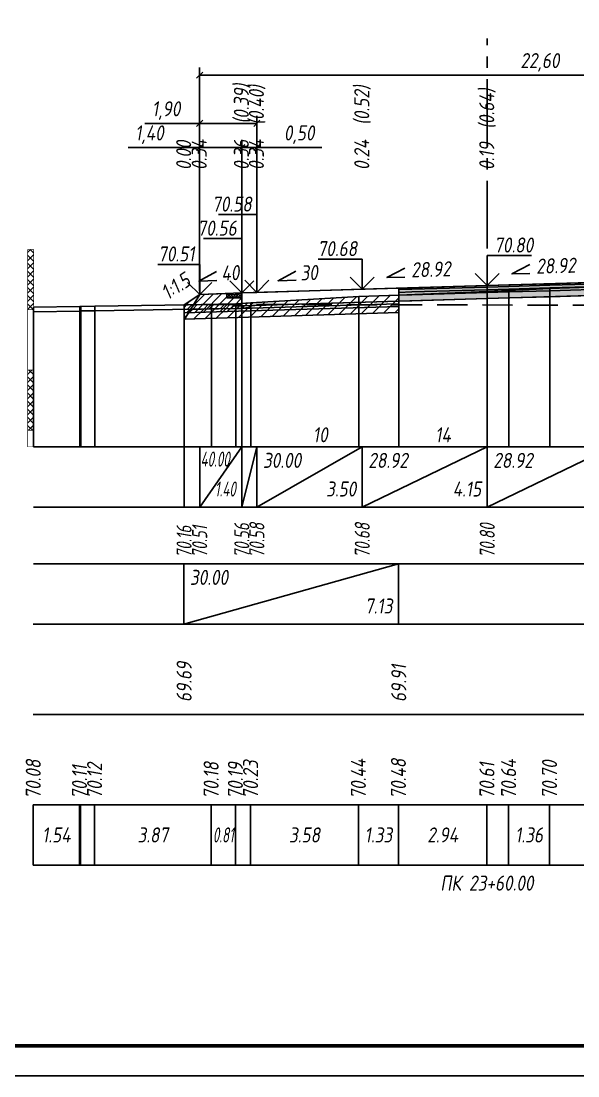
# Model space of a CAD drawing. Extents: x -717 to 1451, y -133302 to 233.
# Drawn here: x 77.9 to 170.4, y -36597.4 to -36422.3 of the extents above; entities that cross this region are included whole.
import ezdxf
from ezdxf.enums import TextEntityAlignment as Align

# ---------------------------------------------------------------- set-up
doc = ezdxf.new("R2010")
doc.units = 0
doc.linetypes.add('осевая2', pattern=[1.125, 0.75, -0.125, 0.125, -0.125])
doc.linetypes.add('штриховая', pattern=[0.75, 0.5, -0.25])
for name, color, linetype in [('Интерполированный поперечник', 2, 'Continuous'), ('Код_510', 7, 'Continuous'), ('Код_514', 1, 'Continuous'), ('Код_516', 1, 'Continuous'), ('Контур_0', 7, 'Continuous'), ('Контур_2521', 7, 'Continuous'), ('Контур_2564', 7, 'Continuous'), ('Контур_2660', 7, 'Continuous'), ('Контур_2665', 7, 'Continuous'), ('Контур_400', 7, 'Continuous'), ('Контур_508', 7, 'Continuous'), ('Контур_512', 7, 'Continuous'), ('Контур_513', 7, 'Continuous'), ('Контур_818', 7, 'Continuous'), ('Красный поперечник', 1, 'Continuous'), ('Линейка абсолютных высот', 7, 'Continuous'), ('Объём_2501', 7, 'Continuous'), ('Объём_2564', 7, 'Continuous'), ('Объём_2650', 7, 'Continuous'), ('Объём_2660', 7, 'Continuous'), ('Объём_2661', 7, 'Continuous'), ('Объём_2662', 7, 'Continuous'), ('Объём_2663', 7, 'Continuous'), ('Объём_2665', 7, 'Continuous'), ('Объём_2666', 7, 'Continuous'), ('Объём_2753', 7, 'Continuous'), ('Ось', 1, 'осевая2'), ('Откосы', 7, 'Continuous'), ('Отметки покрытия', 7, 'Continuous'), ('Подписи поперечников', 7, 'Continuous'), ('Рабочие отметки', 7, 'Continuous'), ('Рабочие отметки доп.', 7, 'Continuous'), ('Слои выравнивания', 7, 'Continuous'), ('Таблица', 7, 'Continuous'), ('Уклоны проезжей части', 7, 'Continuous'), ('Черный поперечник', 3, 'Continuous')]:
    doc.layers.add(name, color=color, linetype=linetype)
for name, color, linetype, true_color in [('Контур_2540', 2, 'Continuous', 0xffff00), ('Контур_2560', 2, 'Continuous', 0xffff00), ('Контур_2561', 7, 'Continuous', 0xff8040), ('Контур_2562', 3, 'Continuous', 0x00ff00), ('Контур_2563', 7, 'Continuous', 0xff8000), ('Контур_2570', 7, 'Continuous', 0x80ff00), ('Контур_2725', 7, 'Continuous', 0x323232), ('Контур_2736', 4, 'Continuous', 0x00ffff), ('Контур_2737', 4, 'Continuous', 0x00ffff), ('Контур_2738', 4, 'Continuous', 0x00ffff), ('Контур_2739', 4, 'Continuous', 0x00ffff), ('Контур_2741', 4, 'Continuous', 0x00ffff), ('Контур_2742', 4, 'Continuous', 0x00ffff), ('Контур_2743', 4, 'Continuous', 0x00ffff), ('Контур_2744', 7, 'Continuous', 0xa4ffff), ('Контур_2745', 7, 'Continuous', 0xa4ffff), ('Контур_2747', 4, 'Continuous', 0x00ffff), ('Контур_2748', 4, 'Continuous', 0x00ffff), ('Контур_2749', 4, 'Continuous', 0x00ffff), ('Контур_2750', 4, 'Continuous', 0x00ffff), ('Контур_2751', 4, 'Continuous', 0x00ffff), ('Контур_2752', 4, 'Continuous', 0x00ffff), ('Контур_2760', 7, 'Continuous', 0x323232), ('Контур_2761', 7, 'Continuous', 0x323232), ('Контур_2762', 7, 'Continuous', 0x323232), ('Контур_2763', 7, 'Continuous', 0x323232), ('Контур_402', 7, 'Continuous', 0xff6464), ('Контур_703', 4, 'Continuous', 0x00ffff), ('Контур_705', 4, 'Continuous', 0x00ffff), ('Контур_707', 4, 'Continuous', 0x00ffff), ('Контур_720', 131, 'Continuous', 0xaaffff), ('Объём_2500', 7, 'Continuous', 0xc0c0c0), ('Объём_2520', 7, 'Continuous', 0x80ffff), ('Объём_2540', 2, 'Continuous', 0xffff00), ('Объём_2560', 2, 'Continuous', 0xffff00), ('Объём_2561', 7, 'Continuous', 0xff8040), ('Объём_2562', 3, 'Continuous', 0x00ff00), ('Объём_2563', 7, 'Continuous', 0xff8000), ('Объём_2570', 7, 'Continuous', 0x80ff00), ('Объём_2600', 7, 'Continuous', 0x808000), ('Объём_2746', 2, 'Continuous', 0xffff00)]:
    doc.layers.add(name, color=color, linetype=linetype, true_color=true_color)
doc.styles.get("Standard").update_dxf_attribs({"font": 'txt', "height": 2.5})
doc.styles.add('М', font='romand.shx', dxfattribs={"width": 0.8, "oblique": 10, "height": 2.5})
doc.dimstyles.new('ISO-25', dxfattribs={"dimtxt": 2.5, "dimasz": 2.5, "dimexe": 1.25, "dimexo": 0.625, "dimtad": 1, "dimtxsty": 'Standard', "dimcen": 2.5, "dimadec": 0, "dimazin": 0, "dimtfac": 1, "dimtmove": 0, "dimatfit": 3, "dimfxl": 1, "dimarcsym": 0})
pattern_1 = [(45.0000013, (0, 0), (-0.67351924, 0.67351921), []), (135.0000003, (0, 0), (-0.673519222, -0.67351923), [])]

# ---------------------------------------------------------------- blocks, each defined once
blk = doc.blocks.new('_Oblique')
at = {"color": 0, "linetype": 'ByBlock', "lineweight": -2}
blk.add_line((-0.5, -0.5), (0.5, 0.5), dxfattribs=at)
blk = doc.blocks.new('*D850')
at = {"color": 0, "lineweight": -2, "transparency": 16777216}
for p, q in [((107.58, -36467.15), (107.58, -36442.05)), ((114.58, -36466.87), (114.58, -36442.05)), ((107.58, -36443.3), (95.7, -36443.3)), ((114.58, -36443.3), (107.58, -36443.3))]:
    blk.add_line(p, q, dxfattribs=at)
at = {"layer": 'Defpoints', "color": 0, "transparency": 16777216}
for p in [(114.58, -36443.3), (107.58, -36467.78), (114.58, -36467.5)]:
    blk.add_point(p, dxfattribs=at)
at = {"color": 0, "lineweight": -2, "transparency": 16777216, "rotation": 180}
blk.add_blockref('_Oblique', (107.58, -36443.3), dxfattribs=at)
at = {"color": 0, "lineweight": -2, "transparency": 16777216}
blk.add_blockref('_Oblique', (114.58, -36443.3), dxfattribs=at)
at = {"color": 0, "transparency": 16777216, "insert": (99.24, -36441.18), "char_height": 2.5, "width": 8.75, "attachment_point": 5, "style": 'М'}
blk.add_mtext('1,40', dxfattribs=at)
blk = doc.blocks.new('*D852')
at = {"color": 0, "lineweight": -2, "transparency": 16777216}
for p, q in [((114.58, -36466.87), (114.58, -36442.05)), ((117.08, -36466.8), (117.08, -36442.05)), ((114.58, -36443.3), (117.08, -36443.3)), ((117.08, -36443.3), (127.87, -36443.3))]:
    blk.add_line(p, q, dxfattribs=at)
at = {"layer": 'Defpoints', "color": 0, "transparency": 16777216}
for p in [(117.08, -36443.3), (114.58, -36467.5), (117.08, -36467.42)]:
    blk.add_point(p, dxfattribs=at)
at = {"color": 0, "lineweight": -2, "transparency": 16777216, "rotation": 180}
blk.add_blockref('_Oblique', (114.58, -36443.3), dxfattribs=at)
at = {"color": 0, "lineweight": -2, "transparency": 16777216}
blk.add_blockref('_Oblique', (117.08, -36443.3), dxfattribs=at)
at = {"color": 0, "transparency": 16777216, "insert": (124.11, -36441.18), "char_height": 2.5, "width": 9.1667, "attachment_point": 5, "style": 'М'}
blk.add_mtext('0,50', dxfattribs=at)
blk = doc.blocks.new('*D855')
at = {"color": 0, "lineweight": -2, "transparency": 16777216}
for p, q in [((107.58, -36467.15), (107.58, -36438.05)), ((117.08, -36466.8), (117.08, -36438.05)), ((107.58, -36439.3), (98.48, -36439.3)), ((117.08, -36439.3), (107.58, -36439.3))]:
    blk.add_line(p, q, dxfattribs=at)
at = {"layer": 'Defpoints', "color": 0, "transparency": 16777216}
for p in [(117.08, -36439.3), (107.58, -36467.78), (117.08, -36467.42)]:
    blk.add_point(p, dxfattribs=at)
at = {"color": 0, "lineweight": -2, "transparency": 16777216, "rotation": 180}
blk.add_blockref('_Oblique', (107.58, -36439.3), dxfattribs=at)
at = {"color": 0, "lineweight": -2, "transparency": 16777216}
blk.add_blockref('_Oblique', (117.08, -36439.3), dxfattribs=at)
at = {"color": 0, "transparency": 16777216, "insert": (102.02, -36437.18), "char_height": 2.5, "width": 8.75, "attachment_point": 5, "style": 'М'}
blk.add_mtext('1,90', dxfattribs=at)
blk = doc.blocks.new('*D856')
at = {"color": 0, "lineweight": -2, "transparency": 16777216}
for p, q in [((107.58, -36467.15), (107.58, -36430.05)), ((107.58, -36431.3), (220.58, -36431.3)), ((220.58, -36463.74), (220.58, -36430.05))]:
    blk.add_line(p, q, dxfattribs=at)
at = {"layer": 'Defpoints', "color": 0, "transparency": 16777216}
for p in [(220.58, -36431.3), (220.58, -36464.36), (107.58, -36467.78)]:
    blk.add_point(p, dxfattribs=at)
at = {"color": 0, "lineweight": -2, "transparency": 16777216, "rotation": 180}
blk.add_blockref('_Oblique', (107.58, -36431.3), dxfattribs=at)
at = {"color": 0, "lineweight": -2, "transparency": 16777216}
blk.add_blockref('_Oblique', (220.58, -36431.3), dxfattribs=at)
at = {"color": 0, "transparency": 16777216, "insert": (164.08, -36429.18), "char_height": 2.5, "width": 12.0833, "attachment_point": 5, "style": 'М'}
blk.add_mtext('22,60', dxfattribs=at)

msp = doc.modelspace()

# ---------------------------------------------------------------- hatches: boundary and pattern name
h = msp.add_hatch()
h.set_pattern_fill('ANSI37', color=256, scale=0.1)
h.set_pattern_definition([(45, (115.83253, -36467.6825), (-0.224506, 0.224506), []), (135, (115.83253, -36467.6825), (-0.224506, -0.224506), [])])
h.paths.add_polyline_path([(112.085, -36467.532), (112.085, -36468.26), (114.585, -36468.26), (114.585, -36467.432), (113.328, -36467.757)])
at = {"layer": 'Линейка абсолютных высот'}
h = msp.add_hatch(dxfattribs=at)
h.set_pattern_fill('ANSI37', scale=0.3, style=0)
h.set_pattern_definition(pattern_1)
h.paths.add_polyline_path([(80, -36470.249), (80, -36460.249), (79, -36460.249), (79, -36470.249)])
h = msp.add_hatch(dxfattribs=at)
h.set_pattern_fill('ANSI37', scale=0.3, style=0)
h.set_pattern_definition(pattern_1)
h.paths.add_polyline_path([(80, -36490.249), (80, -36480.249), (79, -36480.249), (79, -36490.249)])
at = {"layer": 'Объём_2563'}
h = msp.add_hatch(dxfattribs=at)
h.set_pattern_fill('ANSI31', color=256, scale=0.3)
h.paths.add_polyline_path([(107.583, -36467.713), (112.085, -36467.532), (112.085, -36468.26), (114.583, -36468.26), (114.583, -36469.583), (113.083, -36469.628), (112.155, -36470.555), (105, -36470.77), (105, -36469.434)])
at = {"layer": 'Объём_2570'}
h = msp.add_hatch(dxfattribs=at)
h.set_pattern_fill('ANSI31', color=256, scale=0.2)
h.paths.add_polyline_path([(116.093, -36469.847), (113.573, -36470.038), (105, -36470.184), (105, -36469.434), (113.573, -36469.288), (116.093, -36469.097)])
at = {"layer": 'Объём_2600'}
h = msp.add_hatch(dxfattribs=at)
h.set_pattern_fill('ANSI31', color=6, scale=0.4)
h.paths.add_polyline_path([(133.988, -36468.042), (140.644, -36467.84), (140.644, -36470.723), (105, -36471.792), (105, -36470.184), (113.573, -36470.038), (116.093, -36469.847), (116.093, -36469.097)])
at = {"layer": 'Слои выравнивания'}
for color, points in [(2, [(140.644, -36466.657), (142.808, -36466.595), (155.333, -36466.233), (155.333, -36466.483), (142.808, -36466.845), (140.644, -36466.907)]), (3, [(140.644, -36466.907), (142.808, -36466.845), (155.333, -36466.483), (155.333, -36466.933), (142.808, -36467.295), (140.644, -36467.357)]), (2, [(155.333, -36466.233), (158.934, -36466.128), (165.731, -36465.932), (176.083, -36465.633), (185.921, -36465.337), (190.01, -36465.215), (190.01, -36465.465), (185.921, -36465.587), (176.083, -36465.883), (165.731, -36466.182), (158.934, -36466.378), (155.333, -36466.483)]), (3, [(155.333, -36466.483), (158.934, -36466.378), (165.731, -36466.182), (176.083, -36465.883), (185.921, -36465.587), (190.01, -36465.465), (190.01, -36465.915), (185.921, -36466.037), (176.083, -36466.333), (165.731, -36466.632), (158.934, -36466.828), (155.333, -36466.933)]), (4, [(155.333, -36466.933), (158.934, -36466.828), (165.731, -36466.632), (176.083, -36466.333), (185.921, -36466.037), (190.01, -36465.915), (190.01, -36466.365), (185.921, -36466.487), (176.083, -36466.783), (165.731, -36467.082), (158.934, -36467.278), (155.333, -36467.383)]), (5, [(155.333, -36467.383), (158.934, -36467.278), (165.731, -36467.082), (176.083, -36466.783), (185.921, -36466.487), (190.01, -36466.365), (190.01, -36467.365), (185.921, -36467.487), (176.083, -36467.783), (165.731, -36468.082), (158.934, -36468.278), (155.333, -36468.383)]), (4, [(140.644, -36467.357), (142.808, -36467.295), (155.333, -36466.933), (155.333, -36467.383), (142.808, -36467.745), (140.644, -36467.807)]), (5, [(140.644, -36467.807), (142.808, -36467.745), (155.333, -36467.383), (155.333, -36468.383), (142.808, -36468.745), (140.644, -36468.807)])]:
    msp.add_hatch(color=color, dxfattribs=at).paths.add_polyline_path(points)

# ---------------------------------------------------------------- linework, layer by layer
at = {"flags": 128}
msp.add_lwpolyline([(-30.054, -36597.421), (389.946, -36597.421), (389.946, -36300.421), (-30.054, -36300.421)], close=True, dxfattribs=at)
at = {"const_width": 0.6, "flags": 128}
msp.add_lwpolyline([(-10.054, -36592.421), (384.946, -36592.421), (384.946, -36305.421), (-10.054, -36305.421)], close=True, dxfattribs=at)
msp.add_lwpolyline([(112.085, -36467.532), (112.085, -36468.26), (114.585, -36468.26), (114.585, -36467.432), (113.328, -36467.757), (112.085, -36467.532)])
at = {"layer": 'Интерполированный поперечник', "linetype": 'штриховая', "ltscale": 10, "flags": 128}
msp.add_lwpolyline([(109.544, -36469.361), (218.192, -36469.576)], dxfattribs=at)
at = {"layer": 'Код_510'}
for p, q in [((79.946, -36562.421), (79.946, -36552.421)), ((87.629, -36562.421), (87.629, -36552.421)), ((87.805, -36562.421), (87.805, -36552.421)), ((90.124, -36562.421), (90.124, -36552.421)), ((109.49, -36562.421), (109.49, -36552.421)), ((113.518, -36562.421), (113.518, -36552.421)), ((116.038, -36562.421), (116.038, -36552.421)), ((133.934, -36562.421), (133.934, -36552.421)), ((140.59, -36562.421), (140.59, -36552.421)), ((155.278, -36562.421), (155.278, -36552.421)), ((158.879, -36562.421), (158.879, -36552.421)), ((165.676, -36562.421), (165.676, -36552.421))]:
    msp.add_line(p, q, dxfattribs=at)
at = {"layer": 'Код_514'}
for p, q in [((105, -36503), (105, -36493)), ((107.583, -36503), (107.583, -36493)), ((107.583, -36503), (114.583, -36493)), ((114.583, -36503), (114.583, -36493)), ((114.583, -36503), (117.083, -36493)), ((117.083, -36503), (117.083, -36493)), ((117.083, -36503), (134.583, -36493)), ((134.583, -36503), (134.583, -36493)), ((134.583, -36503), (155.333, -36493)), ((155.333, -36503), (155.333, -36493)), ((155.333, -36503), (176.083, -36493))]:
    msp.add_line(p, q, dxfattribs=at)
at = {"layer": 'Код_516'}
for p, q in [((104.946, -36522.421), (104.946, -36512.421)), ((104.946, -36522.421), (140.59, -36512.421)), ((140.59, -36522.421), (140.59, -36512.421))]:
    msp.add_line(p, q, dxfattribs=at)
at = {"layer": 'Контур_0', "flags": 128}
for points in [[(114.583, -36467.433), (140.644, -36466.657), (140.644, -36468.807), (114.583, -36469.583), (114.583, -36467.433), (114.583, -36467.433)], [(107.583, -36467.713), (105, -36469.434), (105, -36469.434), (105, -36469.434), (105, -36469.434), (105, -36469.434), (105, -36469.434), (105, -36469.434), (105, -36469.434), (105, -36469.434), (105, -36469.434), (105, -36469.434), (105, -36469.434), (105, -36469.434), (105, -36469.434), (105, -36472.093)], [(107.583, -36467.713), (105, -36469.434), (105, -36469.434), (105, -36469.434), (105, -36469.434), (105, -36469.434), (105, -36469.434), (105, -36469.434), (105, -36469.434), (105, -36469.434), (105, -36469.434), (105, -36469.434), (105, -36469.434), (105, -36469.434), (105, -36469.434), (105, -36472.093), (105, -36472.093), (105, -36469.434), (105, -36469.434), (105, -36469.434), (105, -36469.434), (105, -36469.434), (105, -36469.434), (105, -36469.434), (105, -36469.434), (105, -36469.434), (105, -36469.434), (105, -36469.434), (105, -36469.434), (105, -36469.434)], [(105, -36470.77), (112.155, -36470.555), (113.083, -36469.628), (114.583, -36469.583)], [(113.083, -36469.628), (140.644, -36468.807), (140.644, -36469.707), (112.155, -36470.555), (113.083, -36469.628), (113.083, -36469.628)]]:
    msp.add_lwpolyline(points, dxfattribs=at)
at = {"layer": 'Контур_2521', "color": 250, "flags": 128}
msp.add_lwpolyline([(112.619, -36470.091), (134.583, -36469.433), (140.644, -36469.257)], dxfattribs=at)
at = {"layer": 'Контур_2540', "flags": 128}
msp.add_lwpolyline([(112.155, -36470.555), (140.644, -36469.707), (140.644, -36470.723), (105, -36471.792), (105, -36470.77), (112.155, -36470.555), (112.155, -36470.555)], dxfattribs=at)
at = {"layer": 'Контур_2560', "flags": 128}
msp.add_lwpolyline([(107.583, -36467.713), (107.583, -36467.713), (107.583, -36467.713), (114.583, -36467.433)], dxfattribs=at)
at = {"layer": 'Контур_2561', "flags": 128}
msp.add_lwpolyline([(114.583, -36467.433), (114.583, -36467.433), (107.583, -36467.713), (107.583, -36467.713), (114.583, -36467.433)], dxfattribs=at)
at = {"layer": 'Контур_2562', "flags": 128}
msp.add_lwpolyline([(107.583, -36467.713), (107.583, -36467.713), (107.583, -36467.713), (107.583, -36467.713), (107.583, -36467.713)], dxfattribs=at)
at = {"layer": 'Контур_2563', "flags": 128}
msp.add_lwpolyline([(107.583, -36467.713), (114.583, -36467.433), (114.583, -36469.583), (113.083, -36469.628), (112.155, -36470.555), (105, -36470.77), (105, -36469.434), (107.583, -36467.713), (107.583, -36467.713)], dxfattribs=at)
at = {"layer": 'Контур_2564', "flags": 128}
msp.add_lwpolyline([(107.583, -36467.713), (114.583, -36467.433)], dxfattribs=at)
at = {"layer": 'Контур_2570', "flags": 128}
msp.add_lwpolyline([(80, -36470.582), (87.684, -36470.468), (87.86, -36470.427), (90.179, -36470.423), (109.544, -36470.111), (109.544, -36470.111), (113.573, -36470.038), (116.093, -36469.847), (116.093, -36469.097), (133.988, -36468.042), (140.644, -36467.84), (155.333, -36467.192), (158.934, -36467.033), (165.731, -36466.729), (190.01, -36465.897), (204.516, -36466.427), (209.378, -36466.612), (209.378, -36467.362), (213.218, -36468.48), (218.192, -36470.326), (218.192, -36470.326), (228.621, -36470.743), (249.1, -36470.905), (265.012, -36470.927)], dxfattribs=at)
at = {"layer": 'Контур_2660', "flags": 128}
msp.add_lwpolyline([(105, -36471.792), (140.644, -36470.723)], dxfattribs=at)
at = {"layer": 'Контур_2665', "flags": 128}
msp.add_lwpolyline([(107.583, -36467.713), (107.583, -36467.713)], dxfattribs=at)
at = {"layer": 'Контур_2725', "flags": 128}
msp.add_lwpolyline([(140.644, -36468.807), (142.808, -36468.745), (155.333, -36468.383), (158.934, -36468.278), (165.731, -36468.082), (176.083, -36467.783), (185.921, -36467.487), (190.01, -36467.365)], dxfattribs=at)
at = {"layer": 'Контур_2736', "flags": 128}
msp.add_lwpolyline([(107.583, -36467.713), (105, -36469.434)], dxfattribs=at)
at = {"layer": 'Контур_2737', "flags": 128}
msp.add_lwpolyline([(105, -36469.434), (105, -36469.434)], dxfattribs=at)
at = {"layer": 'Контур_2738', "flags": 128}
msp.add_lwpolyline([(105, -36469.434), (105, -36469.434)], dxfattribs=at)
at = {"layer": 'Контур_2739', "flags": 128}
msp.add_lwpolyline([(105, -36469.434), (105, -36469.434)], dxfattribs=at)
at = {"layer": 'Контур_2741', "flags": 128}
msp.add_lwpolyline([(105, -36469.434), (105, -36469.434)], dxfattribs=at)
at = {"layer": 'Контур_2742', "flags": 128}
msp.add_lwpolyline([(105, -36469.434), (105, -36469.434)], dxfattribs=at)
at = {"layer": 'Контур_2743', "flags": 128}
msp.add_lwpolyline([(105, -36469.434), (105, -36469.434)], dxfattribs=at)
at = {"layer": 'Контур_2744', "flags": 128}
msp.add_lwpolyline([(105, -36469.434), (105, -36469.434)], dxfattribs=at)
msp.add_lwpolyline([(105, -36469.434), (105, -36469.434)], dxfattribs=at)
msp.add_lwpolyline([(105, -36469.434), (105, -36469.434)], dxfattribs=at)
msp.add_lwpolyline([(105, -36469.434), (105, -36469.434)], dxfattribs=at)
msp.add_lwpolyline([(105, -36469.434), (105, -36469.434)], dxfattribs=at)
msp.add_lwpolyline([(105, -36469.434), (105, -36469.434)], dxfattribs=at)
at = {"layer": 'Контур_2745', "flags": 128}
msp.add_lwpolyline([(105, -36469.434), (105, -36469.434)], dxfattribs=at)
msp.add_lwpolyline([(105, -36469.434), (105, -36469.434)], dxfattribs=at)
msp.add_lwpolyline([(105, -36469.434), (105, -36469.434)], dxfattribs=at)
msp.add_lwpolyline([(105, -36469.434), (105, -36469.434)], dxfattribs=at)
msp.add_lwpolyline([(105, -36469.434), (105, -36469.434)], dxfattribs=at)
msp.add_lwpolyline([(105, -36469.434), (105, -36469.434)], dxfattribs=at)
at = {"layer": 'Контур_2747', "flags": 128}
msp.add_lwpolyline([(105, -36469.434), (105, -36469.434)], dxfattribs=at)
at = {"layer": 'Контур_2748', "flags": 128}
msp.add_lwpolyline([(105, -36469.434), (105, -36469.434)], dxfattribs=at)
at = {"layer": 'Контур_2749', "flags": 128}
msp.add_lwpolyline([(105, -36469.434), (105, -36469.434)], dxfattribs=at)
at = {"layer": 'Контур_2750', "flags": 128}
msp.add_lwpolyline([(105, -36469.434), (105, -36469.434)], dxfattribs=at)
at = {"layer": 'Контур_2751', "flags": 128}
msp.add_lwpolyline([(105, -36469.434), (105, -36469.434)], dxfattribs=at)
at = {"layer": 'Контур_2752', "flags": 128}
msp.add_lwpolyline([(105, -36469.434), (105, -36469.434)], dxfattribs=at)
at = {"layer": 'Контур_2760', "flags": 128}
msp.add_lwpolyline([(140.644, -36466.657), (142.808, -36466.595), (155.333, -36466.233), (158.934, -36466.128), (165.731, -36465.932), (176.083, -36465.633), (185.921, -36465.337), (190.01, -36465.215)], dxfattribs=at)
at = {"layer": 'Контур_2761', "flags": 128}
msp.add_lwpolyline([(140.644, -36466.907), (142.808, -36466.845), (155.333, -36466.483), (158.934, -36466.378), (165.731, -36466.182), (176.083, -36465.883), (185.921, -36465.587), (190.01, -36465.465)], dxfattribs=at)
at = {"layer": 'Контур_2762', "flags": 128}
msp.add_lwpolyline([(140.644, -36467.357), (142.808, -36467.295), (155.333, -36466.933), (158.934, -36466.828), (165.731, -36466.632), (176.083, -36466.333), (185.921, -36466.037), (190.01, -36465.915)], dxfattribs=at)
at = {"layer": 'Контур_2763', "flags": 128}
msp.add_lwpolyline([(140.644, -36467.807), (142.808, -36467.745), (155.333, -36467.383), (158.934, -36467.278), (165.731, -36467.082), (176.083, -36466.783), (185.921, -36466.487), (190.01, -36466.365)], dxfattribs=at)
at = {"layer": 'Контур_400', "flags": 128}
for points in [[(155.333, -36466.233), (176.083, -36465.633), (193.583, -36465.108), (193.583, -36465.108), (193.583, -36465.108), (193.583, -36465.108), (211.083, -36464.583), (211.083, -36464.583), (213.583, -36464.508)], [(114.583, -36467.433), (117.083, -36467.358), (117.083, -36467.358), (117.083, -36467.358), (117.083, -36467.358), (117.083, -36467.358), (117.083, -36467.358), (134.583, -36466.833), (155.333, -36466.233)]]:
    msp.add_lwpolyline(points, dxfattribs=at)
at = {"layer": 'Контур_402', "flags": 128}
msp.add_lwpolyline([(105, -36471.792), (140.644, -36470.723), (140.644, -36468.807), (155.333, -36468.383), (176.083, -36467.783), (190.01, -36467.365), (190.01, -36471.323), (233.058, -36472.614)], dxfattribs=at)
at = {"layer": 'Контур_508', "flags": 128}
msp.add_lwpolyline([(105, -36471.792), (140.644, -36470.723), (140.644, -36468.807), (155.333, -36468.383), (176.083, -36467.783), (190.01, -36467.365), (190.01, -36471.323), (233.058, -36472.614), (233.636, -36473), (235.636, -36473), (240.012, -36470.083)], dxfattribs=at)
at = {"layer": 'Контур_512', "flags": 128}
msp.add_lwpolyline([(105, -36471.792), (140.644, -36470.723)], dxfattribs=at)
at = {"layer": 'Контур_513', "flags": 128}
msp.add_lwpolyline([(105, -36471.792), (140.644, -36470.723), (140.644, -36468.807), (155.333, -36468.383), (176.083, -36467.783), (190.01, -36467.365), (190.01, -36471.323), (233.058, -36472.614), (233.636, -36473), (235.636, -36473), (240.012, -36470.083)], dxfattribs=at)
at = {"layer": 'Контур_703', "flags": 128}
for points in [[(107.583, -36467.713), (105, -36469.434)], [(105, -36469.434), (105, -36472.093)]]:
    msp.add_lwpolyline(points, dxfattribs=at)
at = {"layer": 'Контур_705', "flags": 128}
msp.add_lwpolyline([(105, -36469.434), (105, -36469.434)], dxfattribs=at)
at = {"layer": 'Контур_707', "flags": 128}
msp.add_lwpolyline([(105, -36472.093), (105, -36469.434)], dxfattribs=at)
at = {"layer": 'Контур_720', "flags": 128}
msp.add_lwpolyline([(105, -36472.093), (105, -36472.093)], dxfattribs=at)
at = {"layer": 'Контур_818', "flags": 128}
msp.add_lwpolyline([(105, -36470.184), (109.544, -36470.111), (109.544, -36470.111), (113.573, -36470.038), (116.093, -36469.847), (116.093, -36469.097), (133.988, -36468.042), (140.644, -36467.84), (155.333, -36467.192), (158.934, -36467.033), (165.731, -36466.729), (190.01, -36465.897), (204.516, -36466.427), (209.378, -36466.612), (209.378, -36467.362), (213.218, -36468.48), (218.192, -36470.326), (218.192, -36470.326), (228.621, -36470.743), (240.012, -36470.833)], dxfattribs=at)
at = {"layer": 'Красный поперечник'}
for p, q in [((134.583, -36466.833), (155.333, -36466.233)), ((155.333, -36466.233), (176.083, -36465.633)), ((105, -36469.434), (107.583, -36467.713)), ((107.583, -36467.713), (114.583, -36467.433)), ((114.583, -36467.433), (117.083, -36467.358)), ((117.083, -36467.358), (134.583, -36466.833)), ((105, -36471.792), (105, -36493)), ((140.644, -36470.723), (140.644, -36493))]:
    msp.add_line(p, q, dxfattribs=at)
at = {"layer": 'Линейка абсолютных высот', "color": 7, "const_width": 0.1, "flags": 128}
for points in [[(80, -36470.249), (80, -36460.249), (79, -36460.249), (79, -36470.249), (80, -36470.249)], [(80, -36480.249), (80, -36470.249), (79, -36470.249), (79, -36480.249), (80, -36480.249)], [(80, -36490.249), (80, -36480.249), (79, -36480.249), (79, -36490.249), (80, -36490.249)], [(80, -36493), (80, -36490.249), (79, -36490.249), (79, -36493), (80, -36493)]]:
    msp.add_lwpolyline(points, dxfattribs=at)
at = {"layer": 'Объём_2500', "flags": 128}
msp.add_lwpolyline([(114.583, -36467.433), (140.644, -36466.657), (140.644, -36468.807), (114.583, -36469.583), (114.583, -36467.433), (114.583, -36467.433)], dxfattribs=at)
at = {"layer": 'Объём_2501', "flags": 128}
for points in [[(155.333, -36466.233), (176.083, -36465.633), (193.583, -36465.108), (193.583, -36465.108), (193.583, -36465.108), (193.583, -36465.108), (211.083, -36464.583), (211.083, -36464.583), (213.583, -36464.508)], [(114.583, -36467.433), (117.083, -36467.358), (117.083, -36467.358), (117.083, -36467.358), (117.083, -36467.358), (117.083, -36467.358), (117.083, -36467.358), (134.583, -36466.833), (155.333, -36466.233)]]:
    msp.add_lwpolyline(points, dxfattribs=at)
at = {"layer": 'Объём_2520', "color": 250, "flags": 128}
msp.add_lwpolyline([(113.083, -36469.628), (140.644, -36468.807), (140.644, -36469.707), (112.155, -36470.555), (113.083, -36469.628), (113.083, -36469.628)], dxfattribs=at)
at = {"layer": 'Объём_2540', "flags": 128}
msp.add_lwpolyline([(112.155, -36470.555), (140.644, -36469.707), (140.644, -36470.723), (105, -36471.792), (105, -36470.77), (112.155, -36470.555), (112.155, -36470.555)], dxfattribs=at)
at = {"layer": 'Объём_2560', "flags": 128}
msp.add_lwpolyline([(107.583, -36467.713), (107.583, -36467.713), (107.583, -36467.713), (114.583, -36467.433)], dxfattribs=at)
at = {"layer": 'Объём_2561', "flags": 128}
msp.add_lwpolyline([(114.583, -36467.433), (114.583, -36467.433), (107.583, -36467.713), (107.583, -36467.713), (114.583, -36467.433)], dxfattribs=at)
at = {"layer": 'Объём_2562', "flags": 128}
msp.add_lwpolyline([(107.583, -36467.713), (107.583, -36467.713), (107.583, -36467.713), (107.583, -36467.713), (107.583, -36467.713)], dxfattribs=at)
at = {"layer": 'Объём_2563', "color": 250, "flags": 128}
msp.add_lwpolyline([(107.583, -36467.713), (112.085, -36467.532), (112.085, -36468.26), (114.583, -36468.26), (114.583, -36469.583), (113.083, -36469.628), (112.155, -36470.555), (105, -36470.77), (105, -36469.434), (107.583, -36467.713), (107.583, -36467.713)], dxfattribs=at)
at = {"layer": 'Объём_2564', "flags": 128}
msp.add_lwpolyline([(107.583, -36467.713), (114.583, -36467.433)], dxfattribs=at)
at = {"layer": 'Объём_2570', "flags": 128}
msp.add_lwpolyline([(116.093, -36469.847), (113.573, -36470.038), (105, -36470.184), (105, -36469.434), (113.573, -36469.288), (116.093, -36469.097), (116.093, -36469.847), (116.093, -36469.847)], dxfattribs=at)
at = {"layer": 'Объём_2650', "color": 6, "flags": 128}
msp.add_lwpolyline([(133.988, -36468.042), (140.644, -36467.84), (140.644, -36470.723), (105, -36471.792), (105, -36470.184), (113.573, -36470.038), (116.093, -36469.847), (116.093, -36469.097), (133.988, -36468.042), (133.988, -36468.042)], dxfattribs=at)
at = {"layer": 'Объём_2660', "flags": 128}
msp.add_lwpolyline([(105, -36471.792), (140.644, -36470.723)], dxfattribs=at)
at = {"layer": 'Объём_2661', "flags": 128}
msp.add_lwpolyline([(107.583, -36467.713), (105, -36469.434), (105, -36471.904)], dxfattribs=at)
at = {"layer": 'Объём_2662', "flags": 128}
msp.add_lwpolyline([(105, -36471.904), (105, -36469.434)], dxfattribs=at)
at = {"layer": 'Объём_2663', "flags": 128}
msp.add_lwpolyline([(105, -36471.904), (105, -36472.093), (105, -36471.904)], dxfattribs=at)
at = {"layer": 'Объём_2665', "flags": 128}
msp.add_lwpolyline([(107.583, -36467.713), (107.583, -36467.713)], dxfattribs=at)
at = {"layer": 'Объём_2666', "flags": 128}
msp.add_lwpolyline([(107.583, -36467.713), (105, -36471.904)], dxfattribs=at)
at = {"layer": 'Объём_2746', "flags": 128}
msp.add_lwpolyline([(140.644, -36470.723), (105, -36471.792), (105, -36470.184), (113.573, -36470.038), (116.093, -36469.847), (116.093, -36469.097), (133.988, -36468.042), (140.644, -36467.84), (140.644, -36470.723), (140.644, -36470.723)], dxfattribs=at)
at = {"layer": 'Объём_2753', "flags": 128}
msp.add_lwpolyline([(140.644, -36466.657), (140.644, -36466.657)], dxfattribs=at)
at = {"layer": 'Ось', "ltscale": 15}
msp.add_line((155.333, -36476.971), (155.333, -36425.203), dxfattribs=at)
at = {"layer": 'Откосы', "color": 1, "flags": 128}
for points in [[(162.424, -36464.217), (159.425, -36464.304), (162.38, -36462.718)], [(110.44, -36465.403), (107.443, -36465.523), (110.38, -36463.904)], [(123.597, -36465.352), (120.599, -36465.442), (123.552, -36463.853)], [(141.674, -36464.817), (138.675, -36464.904), (141.63, -36463.318)]]:
    msp.add_lwpolyline(points, dxfattribs=at)
at = {"layer": 'Отметки покрытия', "color": 1}
for p, q in [((117.083, -36454.433), (110.733, -36454.433)), ((117.083, -36467.358), (117.083, -36454.433)), ((114.583, -36458.433), (108.233, -36458.433)), ((114.583, -36467.433), (114.583, -36458.433)), ((155.333, -36466.233), (155.333, -36461.233)), ((155.333, -36461.233), (162.683, -36461.233)), ((107.583, -36462.713), (100.633, -36462.713)), ((107.583, -36467.713), (107.583, -36462.713)), ((134.583, -36461.833), (127.233, -36461.833)), ((134.583, -36466.833), (134.583, -36461.833)), ((134.583, -36466.833), (132.583, -36464.833)), ((134.583, -36466.833), (136.583, -36464.833)), ((155.333, -36466.233), (153.333, -36464.233)), ((155.333, -36466.233), (157.333, -36464.233)), ((107.583, -36467.713), (105.583, -36465.713)), ((107.583, -36467.713), (109.583, -36465.713)), ((114.583, -36467.433), (112.583, -36465.433)), ((114.583, -36467.433), (116.583, -36465.433)), ((117.083, -36467.358), (115.083, -36465.358)), ((117.083, -36467.358), (119.083, -36465.358))]:
    msp.add_line(p, q, dxfattribs=at)
at = {"layer": 'Слои выравнивания'}
for p, q in [((140.644, -36466.657), (140.644, -36493)), ((155.333, -36466.233), (155.333, -36493)), ((114.583, -36467.433), (114.583, -36493))]:
    msp.add_line(p, q, dxfattribs=at)
at = {"layer": 'Слои выравнивания', "color": 2, "flags": 128}
for points in [[(140.644, -36466.657), (142.808, -36466.595), (155.333, -36466.233), (155.333, -36466.483), (142.808, -36466.845), (140.644, -36466.907)], [(155.333, -36466.233), (158.934, -36466.128), (165.731, -36465.932), (176.083, -36465.633), (185.921, -36465.337), (190.01, -36465.215), (190.01, -36465.465), (185.921, -36465.587), (176.083, -36465.883), (165.731, -36466.182), (158.934, -36466.378), (155.333, -36466.483)]]:
    msp.add_lwpolyline(points, close=True, dxfattribs=at)
at = {"layer": 'Слои выравнивания', "color": 3, "flags": 128}
for points in [[(140.644, -36466.907), (142.808, -36466.845), (155.333, -36466.483), (155.333, -36466.933), (142.808, -36467.295), (140.644, -36467.357)], [(155.333, -36466.483), (158.934, -36466.378), (165.731, -36466.182), (176.083, -36465.883), (185.921, -36465.587), (190.01, -36465.465), (190.01, -36465.915), (185.921, -36466.037), (176.083, -36466.333), (165.731, -36466.632), (158.934, -36466.828), (155.333, -36466.933)]]:
    msp.add_lwpolyline(points, close=True, dxfattribs=at)
at = {"layer": 'Слои выравнивания', "color": 4, "flags": 128}
for points in [[(155.333, -36466.933), (158.934, -36466.828), (165.731, -36466.632), (176.083, -36466.333), (185.921, -36466.037), (190.01, -36465.915), (190.01, -36466.365), (185.921, -36466.487), (176.083, -36466.783), (165.731, -36467.082), (158.934, -36467.278), (155.333, -36467.383)], [(140.644, -36467.357), (142.808, -36467.295), (155.333, -36466.933), (155.333, -36467.383), (142.808, -36467.745), (140.644, -36467.807)]]:
    msp.add_lwpolyline(points, close=True, dxfattribs=at)
at = {"layer": 'Слои выравнивания', "color": 5, "flags": 128}
for points in [[(155.333, -36467.383), (158.934, -36467.278), (165.731, -36467.082), (176.083, -36466.783), (185.921, -36466.487), (190.01, -36466.365), (190.01, -36467.365), (185.921, -36467.487), (176.083, -36467.783), (165.731, -36468.082), (158.934, -36468.278), (155.333, -36468.383)], [(140.644, -36467.807), (142.808, -36467.745), (155.333, -36467.383), (155.333, -36468.383), (142.808, -36468.745), (140.644, -36468.807)]]:
    msp.add_lwpolyline(points, close=True, dxfattribs=at)
at = {"layer": 'Таблица'}
for p, q in [((80, -36493), (265.012, -36493)), ((80, -36503), (265.012, -36503)), ((80, -36512.421), (265.012, -36512.421)), ((79.946, -36522.421), (264.958, -36522.421)), ((79.946, -36537.421), (264.958, -36537.421)), ((79.946, -36552.421), (264.958, -36552.421)), ((79.946, -36562.421), (264.958, -36562.421))]:
    msp.add_line(p, q, dxfattribs=at)
at = {"layer": 'Черный поперечник', "color": 7}
for p, q in [((165.731, -36466.729), (165.731, -36493)), ((133.988, -36468.042), (133.988, -36493)), ((140.644, -36467.84), (140.644, -36493)), ((155.333, -36467.192), (155.333, -36493)), ((158.934, -36467.033), (158.934, -36493)), ((80, -36469.832), (80, -36493)), ((87.684, -36469.718), (87.684, -36493)), ((87.86, -36469.677), (87.86, -36493)), ((90.179, -36469.673), (90.179, -36493)), ((109.544, -36469.361), (109.544, -36493)), ((113.573, -36469.288), (113.573, -36493)), ((116.093, -36469.097), (116.093, -36493))]:
    msp.add_line(p, q, dxfattribs=at)
at = {"layer": 'Черный поперечник', "flags": 128}
msp.add_lwpolyline([(80, -36469.832), (87.684, -36469.718), (87.86, -36469.677), (90.179, -36469.673), (109.544, -36469.361), (113.573, -36469.288), (116.093, -36469.097), (133.988, -36468.042), (140.644, -36467.84), (155.333, -36467.192), (158.934, -36467.033), (165.731, -36466.729), (190.01, -36465.897), (204.516, -36466.427), (209.378, -36466.612), (213.218, -36467.73), (218.192, -36469.576), (228.621, -36469.993), (249.1, -36470.155), (265.012, -36470.177)], dxfattribs=at)

# ---------------------------------------------------------------- texts
at = {"layer": 'Код_510', "style": 'М', "oblique": 10, "width": 0.8}
for s, p in [('70.08', (79.946, -36551.421)), ('70.12', (90.129, -36551.421)), ('70.18', (109.49, -36551.421)), ('70.19', (113.518, -36551.421)), ('70.23', (116.038, -36551.421)), ('70.44', (133.934, -36551.421)), ('70.48', (140.59, -36551.421)), ('70.61', (155.278, -36551.421)), ('70.64', (158.879, -36551.421)), ('70.70', (165.676, -36551.421)), ('70.11', (87.629, -36551.421))]:
    msp.add_text(s, height=2.5, rotation=90, dxfattribs=at).set_placement(p, align=Align.MIDDLE_LEFT)
at = {"layer": 'Код_510', "style": 'М', "oblique": 10}
for s, width, p in [('1.54', 0.8, (83.788, -36557.421)), ('3.87', 0.8, (99.807, -36557.421)), ('0.81', 0.6, (111.504, -36557.421)), ('3.58', 0.8, (124.986, -36557.421)), ('1.33', 0.8, (137.262, -36557.421)), ('2.94', 0.8, (147.934, -36557.421)), ('1.36', 0.8, (162.278, -36557.421))]:
    msp.add_text(s, height=2.5, dxfattribs=dict(at, width=width)).set_placement(p, align=Align.MIDDLE_CENTER)
at = {"layer": 'Код_514', "style": 'М', "oblique": 10}
for s, width, p in [('40.00', 0.6, (107.717, -36493.784)), ('30.00', 0.8, (118.083, -36494)), ('28.92', 0.8, (135.583, -36494)), ('28.92', 0.8, (156.333, -36494))]:
    msp.add_text(s, height=2.5, dxfattribs=dict(at, width=width)).set_placement(p, align=Align.TOP_LEFT)
for s, width, p in [('1.40', 0.6, (113.583, -36502)), ('3.50', 0.8, (133.583, -36502)), ('4.15', 0.8, (154.333, -36502))]:
    msp.add_text(s, height=2.5, dxfattribs=dict(at, width=width)).set_placement(p, align=Align.BOTTOM_RIGHT)
at = {"layer": 'Код_514', "style": 'М', "oblique": 10, "width": 0.7}
for s, p in [('70.16', (105, -36511.382)), ('70.51', (107.583, -36511.382)), ('70.56', (114.583, -36511.382)), ('70.58', (117.083, -36511.382)), ('70.68', (134.583, -36511.382)), ('70.80', (155.333, -36511.382))]:
    msp.add_text(s, height=2.5, rotation=90, dxfattribs=at).set_placement(p, align=Align.MIDDLE_LEFT)
at = {"layer": 'Код_516', "style": 'М', "oblique": 10, "width": 0.8}
msp.add_text('30.00', height=2.5, dxfattribs=at).set_placement((105.946, -36513.421), align=Align.TOP_LEFT)
msp.add_text('7.13', height=2.5, dxfattribs=at).set_placement((139.59, -36521.421), align=Align.BOTTOM_RIGHT)
for s, p in [('69.69', (105, -36535.371)), ('69.91', (140.644, -36535.371))]:
    msp.add_text(s, height=2.5, rotation=90, dxfattribs=at).set_placement(p, align=Align.MIDDLE_LEFT)
at = {"layer": 'Отметки покрытия', "color": 1, "style": 'М', "oblique": 10, "width": 0.8}
for s, p in [('70.58', (116.224, -36454.701)), ('70.56', (113.724, -36458.701)), ('70.51', (106.724, -36462.981)), ('70.68', (133.724, -36462.101))]:
    msp.add_text(s, height=2.5, dxfattribs=at).set_placement(p, align=Align.BOTTOM_RIGHT)
msp.add_text('70.80', height=2.5, dxfattribs=at).set_placement((156.474, -36461.501), align=Align.BOTTOM_LEFT)
at = {"layer": 'Подписи поперечников', "style": 'М', "oblique": 10, "width": 0.8}
msp.add_text('ПК 23+60.00', height=2.5, dxfattribs=at).set_placement((155.278, -36567.421), align=Align.BOTTOM_CENTER)
at = {"layer": 'Рабочие отметки', "color": 1, "style": 'М', "oblique": 10, "width": 0.8}
for s, p in [('0.00', (104.922, -36447.048)), ('0.34', (107.504, -36447.048)), ('0.36', (114.504, -36447.048)), ('0.34', (117.004, -36447.048)), ('0.24', (134.504, -36447.048)), ('0.19', (155.254, -36447.048))]:
    msp.add_text(s, height=2.5, rotation=90, dxfattribs=at).set_placement(p, align=Align.MIDDLE_LEFT)
at = {"layer": 'Рабочие отметки доп.', "color": 1, "style": 'М', "oblique": 10, "width": 0.8}
for s, p in [('(0.39)', (114.504, -36439.327)), ('(0.40)', (117.004, -36439.548)), ('(0.52)', (134.504, -36439.548)), ('(0.64)', (155.254, -36440.198))]:
    msp.add_text(s, height=2.5, rotation=90, dxfattribs=at).set_placement(p, align=Align.MIDDLE_LEFT)
at = {"layer": 'Слои выравнивания', "style": 'М', "oblique": 10, "width": 0.8}
for s, p in [('10', (127.613, -36493)), ('14', (147.988, -36493))]:
    msp.add_text(s, height=2.5, dxfattribs=at).set_placement(p, align=Align.BOTTOM_CENTER)
at = {"layer": 'Уклоны проезжей части', "color": 1, "style": 'М', "oblique": 10, "width": 0.8}
for s, rotation, p in [('40', 2.29061, (112.745, -36466.119)), ('30', 1.71836, (125.803, -36466.095)), ('28.92', 1.65628, (146.028, -36465.533)), ('28.92', 1.65628, (166.778, -36464.933)), ('1:1.5', 33.69007, (104.726, -36467.994))]:
    msp.add_text(s, height=2.5, rotation=rotation, dxfattribs=at).set_placement(p, align=Align.BOTTOM_CENTER)

# ---------------------------------------------------------------- dimensions: what is measured, and where the dimension line sits
at = {"color": 5}
dim = msp.add_linear_dim(base=(220.583, -36431.295), p1=(107.583, -36467.775), p2=(220.583, -36464.36), angle=180, dimstyle='ISO-25', override={"dimasz": 1, "dimlfac": 0.2, "dimzin": 0, "dimtxsty": 'М', "dimblk1": 'Oblique', "dimblk2": 'Oblique', "dimsah": 1}, dxfattribs=at)
dim.commit()
dim.dimension.update_dxf_attribs({"geometry": '*D856', "text_midpoint": (164.083, -36429.182)})
for base, p1, p2, picture, middle in [((117.083, -36439.295), (107.583, -36467.775), (117.083, -36467.42), '*D855', (102.02, -36439.295)), ((114.583, -36443.295), (107.583, -36467.775), (114.583, -36467.495), '*D850', (99.243, -36443.295)), ((117.083, -36443.295), (114.583, -36467.495), (117.083, -36467.42), '*D852', (124.11, -36443.295))]:
    dim = msp.add_linear_dim(base=base, p1=p1, p2=p2, angle=180, dimstyle='ISO-25', override={"dimasz": 1, "dimlfac": 0.2, "dimzin": 0, "dimtxsty": 'М', "dimblk1": 'Oblique', "dimblk2": 'Oblique', "dimsah": 1}, dxfattribs=at)
    dim.commit()
    dim.dimension.update_dxf_attribs({"geometry": picture, "text_midpoint": middle, "dimtype": 160})

doc.saveas('drawing.dxf')
